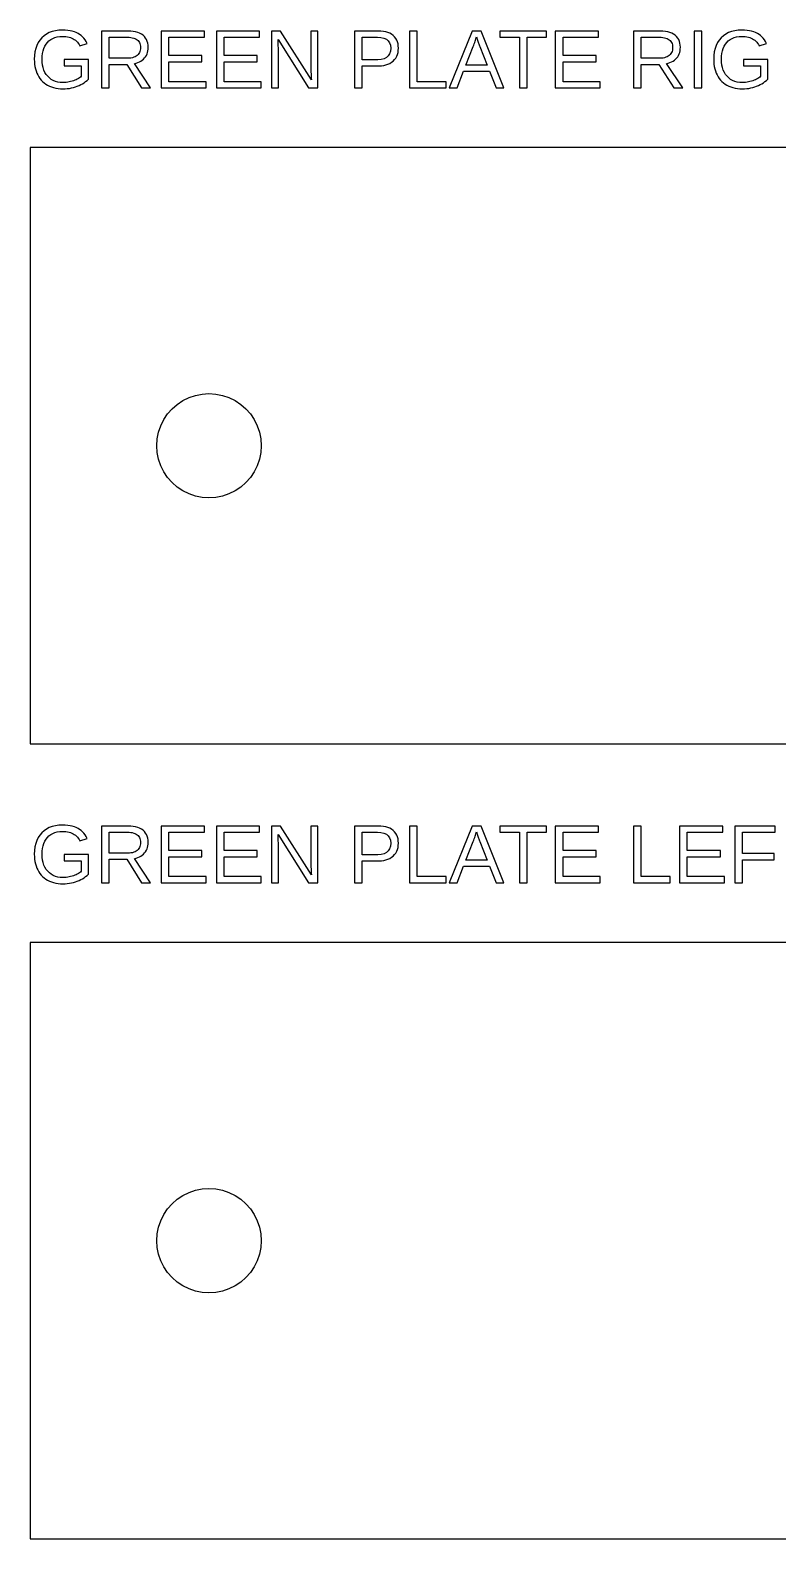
# Model space of a CAD drawing. Extents: x 5 to 633, y -270 to 42.
# Drawn here: x 5 to 80.3, y -110 to 41.8 of the extents above; entities that cross this region are included whole.
import ezdxf

# ---------------------------------------------------------------- set-up
doc = ezdxf.new("R2010")
doc.units = 0
doc.layers.get('0').update_dxf_attribs({"linetype": 'CONTINUOUS'})

msp = doc.modelspace()

# ---------------------------------------------------------------- linework, layer by layer
for points in [[(8.5265, 35.9238), (8.7405, 35.9394), (8.95, 35.9653), (9.1549, 36.0017), (9.3552, 36.0484), (9.5509, 36.1055), (9.7421, 36.1729), (9.9268, 36.2498), (10.1032, 36.3353), (10.2711, 36.4294), (10.4307, 36.532), (10.5818, 36.6431), (10.7246, 36.7628), (10.859, 36.8911), (10.859, 38.8685), (8.43, 38.8685), (8.43, 38.2175), (10.1429, 38.2175), (10.1429, 37.184), (10.0531, 37.1028), (9.9557, 37.0266), (9.8508, 36.9553), (9.7384, 36.8891), (9.6183, 36.8278), (9.4907, 36.7715), (9.3556, 36.7202), (9.2151, 36.6748), (9.0716, 36.6365), (8.925, 36.6051), (8.7754, 36.5807), (8.6226, 36.5632), (8.4668, 36.5528), (8.3079, 36.5493), (8.0353, 36.5621), (7.7801, 36.6006), (7.5424, 36.6648), (7.3221, 36.7546), (7.1192, 36.87), (6.9338, 37.0111), (6.7658, 37.1779), (6.6179, 37.3669), (6.4928, 37.5745), (6.3904, 37.8008), (6.3108, 38.0458), (6.2539, 38.3095), (6.2198, 38.5919), (6.2084, 38.8929), (6.2191, 39.1944), (6.2512, 39.476), (6.3048, 39.7375), (6.3798, 39.979), (6.4762, 40.2005), (6.594, 40.4019), (6.7333, 40.5834), (6.8928, 40.7426), (7.0714, 40.8774), (7.2691, 40.9876), (7.4859, 41.0733), (7.7218, 41.1346), (7.9768, 41.1713), (8.2509, 41.1836), (8.4292, 41.179), (8.5989, 41.1653), (8.76, 41.1425), (8.9126, 41.1105), (9.0566, 41.0694), (9.1921, 41.0192), (9.319, 40.9598), (9.4378, 40.8905), (9.5491, 40.8103), (9.6529, 40.7194), (9.7491, 40.6177), (9.8377, 40.5052), (9.9188, 40.3819), (9.9924, 40.2478), (10.7329, 40.4675), (10.6355, 40.6619), (10.527, 40.8405), (10.4073, 41.0033), (10.2765, 41.1504), (10.1346, 41.2817), (9.9816, 41.3972), (9.8174, 41.4969), (9.6404, 41.5822), (9.4487, 41.6543), (9.2424, 41.7134), (9.0216, 41.7593), (8.7861, 41.7921), (8.536, 41.8118), (8.2713, 41.8183), (7.8965, 41.8027), (7.5465, 41.7559), (7.2213, 41.6778), (6.9208, 41.5685), (6.645, 41.428), (6.394, 41.2563), (6.1677, 41.0534), (5.9691, 40.822), (5.8011, 40.5648), (5.6635, 40.2819), (5.5566, 39.9733), (5.4802, 39.6389), (5.4344, 39.2788), (5.4191, 38.8929), (5.4261, 38.6374), (5.4472, 38.3915), (5.4822, 38.1554), (5.5314, 37.929), (5.5945, 37.7123), (5.6717, 37.5054), (5.7629, 37.3081), (5.8674, 37.1222), (5.9844, 36.9491), (6.114, 36.7888), (6.2561, 36.6415), (6.4108, 36.507), (6.578, 36.3854), (6.7577, 36.2767), (6.9488, 36.1817), (7.15, 36.1013), (7.3613, 36.0355), (7.5827, 35.9844), (7.8143, 35.9479), (8.0561, 35.9259), (8.3079, 35.9186)], [(12.9426, 38.3802), (14.7288, 38.3802), (16.218, 36), (17.1131, 36), (15.4856, 38.4697), (15.667, 38.5088), (15.8368, 38.5611), (15.9951, 38.6264), (16.1419, 38.7049), (16.2771, 38.7965), (16.4008, 38.9012), (16.5129, 39.019), (16.6117, 39.1476), (16.6953, 39.2844), (16.7637, 39.4295), (16.8168, 39.583), (16.8548, 39.7447), (16.8776, 39.9148), (16.8852, 40.0931), (16.8745, 40.3071), (16.8422, 40.5072), (16.7884, 40.6934), (16.7132, 40.8657), (16.6164, 41.0242), (16.4981, 41.1688), (16.3583, 41.2996), (16.1988, 41.4145), (16.0212, 41.5118), (15.8256, 41.5914), (15.612, 41.6533), (15.3804, 41.6975), (15.1307, 41.724), (14.863, 41.7329), (12.1655, 41.7329), (12.1655, 36), (12.9426, 36)], [(12.9426, 41.1104), (14.7858, 41.1104), (14.9622, 41.105), (15.1264, 41.089), (15.2783, 41.0622), (15.4181, 41.0247), (15.5457, 40.9765), (15.6611, 40.9176), (15.7642, 40.8479), (15.8544, 40.7681), (15.9307, 40.6785), (15.9931, 40.5793), (16.0416, 40.4703), (16.0763, 40.3516), (16.0971, 40.2232), (16.104, 40.085), (16.0972, 39.9421), (16.0766, 39.8085), (16.0424, 39.6844), (15.9944, 39.5696), (15.9327, 39.4641), (15.8574, 39.3681), (15.7683, 39.2815), (15.6667, 39.2054), (15.5538, 39.141), (15.4294, 39.0883), (15.2937, 39.0473), (15.1466, 39.018), (14.9881, 39.0005), (14.8183, 38.9946), (12.9426, 38.9946)], [(22.6998, 36.6347), (18.9607, 36.6347), (18.9607, 38.6325), (22.2889, 38.6325), (22.2889, 39.2591), (18.9607, 39.2591), (18.9607, 41.0981), (22.533, 41.0981), (22.533, 41.7329), (18.1836, 41.7329), (18.1836, 36), (22.6998, 36)], [(28.2581, 36.6347), (24.519, 36.6347), (24.519, 38.6325), (27.8472, 38.6325), (27.8472, 39.2591), (24.519, 39.2591), (24.519, 41.0981), (28.0913, 41.0981), (28.0913, 41.7329), (23.7418, 41.7329), (23.7418, 36), (28.2581, 36)], [(29.9918, 39.8084), (29.9715, 40.4878), (29.9511, 40.8825), (33.0189, 36), (33.9547, 36), (33.9547, 41.7329), (33.2549, 41.7329), (33.2549, 37.9733), (33.2559, 37.8621), (33.2589, 37.7329), (33.2639, 37.5857), (33.2708, 37.4207), (33.2798, 37.2376), (33.2908, 37.0367), (33.3037, 36.8178), (30.2034, 41.7329), (29.3001, 41.7329), (29.3001, 36), (29.9918, 36)], [(38.4106, 38.2337), (40.095, 38.2337), (40.3477, 38.2435), (40.5848, 38.2729), (40.8063, 38.3219), (41.0124, 38.3905), (41.2029, 38.4787), (41.3779, 38.5865), (41.5374, 38.7139), (41.6782, 38.8578), (41.7974, 39.0154), (41.895, 39.1867), (41.9708, 39.3715), (42.025, 39.5699), (42.0575, 39.782), (42.0684, 40.0077), (42.0576, 40.235), (42.0252, 40.4471), (41.9712, 40.6442), (41.8956, 40.8261), (41.7985, 40.9929), (41.6797, 41.1446), (41.5394, 41.2812), (41.3794, 41.401), (41.2016, 41.5024), (41.0061, 41.5854), (40.7928, 41.6499), (40.5617, 41.696), (40.3128, 41.7237), (40.0462, 41.7329), (37.6335, 41.7329), (37.6335, 36), (38.4106, 36)], [(38.4106, 41.1104), (39.9526, 41.1104), (40.3067, 41.0877), (40.6063, 41.0197), (40.8514, 40.9064), (41.042, 40.7477), (41.1782, 40.5437), (41.2599, 40.2943), (41.2872, 39.9996), (41.2606, 39.6941), (41.1809, 39.4356), (41.048, 39.2241), (40.862, 39.0596), (40.6229, 38.9421), (40.3306, 38.8716), (39.9852, 38.8481), (38.4106, 38.8481)], [(46.8658, 36.6347), (43.9689, 36.6347), (43.9689, 41.7329), (43.1917, 41.7329), (43.1917, 36), (46.8658, 36)], [(48.6238, 37.6763), (51.2359, 37.6763), (51.891, 36), (52.6844, 36), (50.3815, 41.7329), (49.4985, 41.7329), (47.159, 36), (47.9646, 36)], [(49.5921, 40.1664), (49.6471, 40.3136), (49.6981, 40.453), (49.7451, 40.5847), (49.7881, 40.7085), (49.8271, 40.8245), (49.8621, 40.9327), (49.8932, 41.033), (49.9299, 41.147), (50.0397, 40.8092), (50.0723, 40.7096), (50.1048, 40.613), (50.1373, 40.5193), (50.1699, 40.4286), (50.2024, 40.341), (50.235, 40.2563), (50.2675, 40.1746), (51.004, 38.2826), (48.8598, 38.2826)], [(55.012, 41.0981), (56.9813, 41.0981), (56.9813, 41.7329), (52.2697, 41.7329), (52.2697, 41.0981), (54.239, 41.0981), (54.239, 36), (55.012, 36)], [(62.3727, 36.6347), (58.6336, 36.6347), (58.6336, 38.6325), (61.9618, 38.6325), (61.9618, 39.2591), (58.6336, 39.2591), (58.6336, 41.0981), (62.2059, 41.0981), (62.2059, 41.7329), (57.8565, 41.7329), (57.8565, 36), (62.3727, 36)], [(66.5071, 38.3802), (68.2933, 38.3802), (69.7825, 36), (70.6776, 36), (69.0501, 38.4697), (69.2315, 38.5088), (69.4013, 38.5611), (69.5596, 38.6264), (69.7064, 38.7049), (69.8416, 38.7965), (69.9653, 38.9012), (70.0774, 39.019), (70.1762, 39.1476), (70.2598, 39.2844), (70.3282, 39.4295), (70.3814, 39.583), (70.4193, 39.7447), (70.4421, 39.9148), (70.4497, 40.0931), (70.439, 40.3071), (70.4067, 40.5072), (70.353, 40.6934), (70.2777, 40.8657), (70.1809, 41.0242), (70.0626, 41.1688), (69.9228, 41.2996), (69.7633, 41.4145), (69.5857, 41.5118), (69.3901, 41.5914), (69.1765, 41.6533), (68.9449, 41.6975), (68.6952, 41.724), (68.4276, 41.7329), (65.73, 41.7329), (65.73, 36), (66.5071, 36)], [(66.5071, 41.1104), (68.3503, 41.1104), (68.5267, 41.105), (68.6909, 41.089), (68.8429, 41.0622), (68.9826, 41.0247), (69.1102, 40.9765), (69.2256, 40.9176), (69.3288, 40.8479), (69.4189, 40.7681), (69.4952, 40.6785), (69.5576, 40.5793), (69.6061, 40.4703), (69.6408, 40.3516), (69.6616, 40.2232), (69.6685, 40.085), (69.6617, 39.9421), (69.6411, 39.8085), (69.6069, 39.6844), (69.5589, 39.5696), (69.4973, 39.4641), (69.4219, 39.3681), (69.3328, 39.2815), (69.2313, 39.2054), (69.1183, 39.141), (68.9939, 39.0883), (68.8582, 39.0473), (68.7111, 39.018), (68.5527, 39.0005), (68.3828, 38.9946), (66.5071, 38.9946)], [(72.6106, 41.7329), (71.8335, 41.7329), (71.8335, 36), (72.6106, 36)], [(76.9063, 35.9238), (77.1203, 35.9394), (77.3298, 35.9653), (77.5346, 36.0017), (77.735, 36.0484), (77.9307, 36.1055), (78.1219, 36.1729), (78.3066, 36.2498), (78.4829, 36.3353), (78.6509, 36.4294), (78.8104, 36.532), (78.9616, 36.6431), (79.1044, 36.7628), (79.2388, 36.8911), (79.2388, 38.8685), (76.8097, 38.8685), (76.8097, 38.2175), (78.5227, 38.2175), (78.5227, 37.184), (78.4329, 37.1028), (78.3355, 37.0266), (78.2306, 36.9553), (78.1181, 36.8891), (77.9981, 36.8278), (77.8705, 36.7715), (77.7354, 36.7202), (77.5949, 36.6748), (77.4514, 36.6365), (77.3048, 36.6051), (77.1551, 36.5807), (77.0024, 36.5632), (76.8466, 36.5528), (76.6877, 36.5493), (76.4151, 36.5621), (76.1599, 36.6006), (75.9222, 36.6648), (75.7019, 36.7546), (75.499, 36.87), (75.3136, 37.0111), (75.1456, 37.1779), (74.9977, 37.3669), (74.8726, 37.5745), (74.7702, 37.8008), (74.6906, 38.0458), (74.6337, 38.3095), (74.5996, 38.5919), (74.5882, 38.8929), (74.5989, 39.1944), (74.631, 39.476), (74.6846, 39.7375), (74.7596, 39.979), (74.856, 40.2005), (74.9738, 40.4019), (75.1131, 40.5834), (75.2726, 40.7426), (75.4512, 40.8774), (75.6489, 40.9876), (75.8657, 41.0733), (76.1016, 41.1346), (76.3566, 41.1713), (76.6307, 41.1836), (76.8089, 41.179), (76.9786, 41.1653), (77.1398, 41.1425), (77.2923, 41.1105), (77.4364, 41.0694), (77.5718, 41.0192), (77.6988, 40.9598), (77.8176, 40.8905), (77.9289, 40.8103), (78.0327, 40.7194), (78.1289, 40.6177), (78.2175, 40.5052), (78.2986, 40.3819), (78.3721, 40.2478), (79.1127, 40.4675), (79.0153, 40.6619), (78.9067, 40.8405), (78.7871, 41.0033), (78.6563, 41.1504), (78.5144, 41.2817), (78.3613, 41.3972), (78.1972, 41.4969), (78.0201, 41.5822), (77.8285, 41.6543), (77.6222, 41.7134), (77.4013, 41.7593), (77.1659, 41.7921), (76.9158, 41.8118), (76.651, 41.8183), (76.2763, 41.8027), (75.9263, 41.7559), (75.6011, 41.6778), (75.3006, 41.5685), (75.0248, 41.428), (74.7738, 41.2563), (74.5475, 41.0534), (74.3489, 40.822), (74.1808, 40.5648), (74.0433, 40.2819), (73.9364, 39.9733), (73.86, 39.6389), (73.8142, 39.2788), (73.7989, 38.8929), (73.8059, 38.6374), (73.8269, 38.3915), (73.862, 38.1554), (73.9111, 37.929), (73.9743, 37.7123), (74.0515, 37.5054), (74.1427, 37.3081), (74.2472, 37.1222), (74.3642, 36.9491), (74.4938, 36.7888), (74.6359, 36.6415), (74.7906, 36.507), (74.9577, 36.3854), (75.1375, 36.2767), (75.3285, 36.1817), (75.5297, 36.1013), (75.7411, 36.0355), (75.9625, 35.9844), (76.1941, 35.9479), (76.4358, 35.9259), (76.6877, 35.9186)], [(265, 30), (5, 30), (5, -30), (265, -30)], [(22.3147, -5.2051), (21.6412, -5.0711), (20.9909, -4.8504), (20.375, -4.5466), (19.804, -4.1651), (19.2877, -3.7123), (18.8349, -3.196), (18.4534, -2.625), (18.1496, -2.0091), (17.9289, -1.3588), (17.7949, -0.6853), (17.75, 0), (17.7949, 0.6853), (17.9289, 1.3588), (18.1496, 2.0091), (18.4534, 2.625), (18.8349, 3.196), (19.2877, 3.7123), (19.804, 4.1651), (20.375, 4.5466), (20.9909, 4.8504), (21.6412, 5.0711), (22.3147, 5.2051), (23, 5.25), (23.6853, 5.2051), (24.3588, 5.0711), (25.0091, 4.8504), (25.625, 4.5466), (26.196, 4.1651), (26.7123, 3.7123), (27.1651, 3.196), (27.5466, 2.625), (27.8504, 2.0091), (28.0711, 1.3588), (28.2051, 0.6853), (28.25, 0), (28.2051, -0.6853), (28.0711, -1.3588), (27.8504, -2.0091), (27.5466, -2.625), (27.1651, -3.196), (26.7123, -3.7123), (26.196, -4.1651), (25.625, -4.5466), (25.0091, -4.8504), (24.3588, -5.0711), (23.6853, -5.2051), (23, -5.25)], [(8.5265, -44.0762), (8.7405, -44.0606), (8.95, -44.0347), (9.1549, -43.9983), (9.3552, -43.9516), (9.5509, -43.8945), (9.7421, -43.8271), (9.9268, -43.7502), (10.1032, -43.6647), (10.2711, -43.5706), (10.4307, -43.468), (10.5818, -43.3569), (10.7246, -43.2372), (10.859, -43.1089), (10.859, -41.1315), (8.43, -41.1315), (8.43, -41.7825), (10.1429, -41.7825), (10.1429, -42.816), (10.0531, -42.8972), (9.9557, -42.9734), (9.8508, -43.0447), (9.7384, -43.1109), (9.6183, -43.1722), (9.4907, -43.2285), (9.3556, -43.2798), (9.2151, -43.3252), (9.0716, -43.3635), (8.925, -43.3949), (8.7754, -43.4193), (8.6226, -43.4368), (8.4668, -43.4472), (8.3079, -43.4507), (8.0353, -43.4379), (7.7801, -43.3994), (7.5424, -43.3352), (7.3221, -43.2454), (7.1192, -43.13), (6.9338, -42.9889), (6.7658, -42.8221), (6.6179, -42.6331), (6.4928, -42.4255), (6.3904, -42.1992), (6.3108, -41.9542), (6.2539, -41.6905), (6.2198, -41.4081), (6.2084, -41.1071), (6.2191, -40.8056), (6.2512, -40.524), (6.3048, -40.2625), (6.3798, -40.021), (6.4762, -39.7995), (6.594, -39.5981), (6.7333, -39.4166), (6.8928, -39.2574), (7.0714, -39.1226), (7.2691, -39.0124), (7.4859, -38.9267), (7.7218, -38.8654), (7.9768, -38.8287), (8.2509, -38.8164), (8.4292, -38.821), (8.5989, -38.8347), (8.76, -38.8575), (8.9126, -38.8895), (9.0566, -38.9306), (9.1921, -38.9808), (9.319, -39.0402), (9.4378, -39.1095), (9.5491, -39.1897), (9.6529, -39.2806), (9.7491, -39.3823), (9.8377, -39.4948), (9.9188, -39.6181), (9.9924, -39.7522), (10.7329, -39.5325), (10.6355, -39.3381), (10.527, -39.1595), (10.4073, -38.9967), (10.2765, -38.8496), (10.1346, -38.7183), (9.9816, -38.6028), (9.8174, -38.5031), (9.6404, -38.4178), (9.4487, -38.3457), (9.2424, -38.2866), (9.0216, -38.2407), (8.7861, -38.2079), (8.536, -38.1882), (8.2713, -38.1817), (7.8965, -38.1973), (7.5465, -38.2441), (7.2213, -38.3222), (6.9208, -38.4315), (6.645, -38.572), (6.394, -38.7437), (6.1677, -38.9466), (5.9691, -39.178), (5.8011, -39.4352), (5.6635, -39.7181), (5.5566, -40.0267), (5.4802, -40.3611), (5.4344, -40.7212), (5.4191, -41.1071), (5.4261, -41.3626), (5.4472, -41.6085), (5.4822, -41.8446), (5.5314, -42.071), (5.5945, -42.2877), (5.6717, -42.4946), (5.7629, -42.6919), (5.8674, -42.8778), (5.9844, -43.0509), (6.114, -43.2112), (6.2561, -43.3585), (6.4108, -43.493), (6.578, -43.6146), (6.7577, -43.7233), (6.9488, -43.8183), (7.15, -43.8987), (7.3613, -43.9645), (7.5827, -44.0156), (7.8143, -44.0521), (8.0561, -44.0741), (8.3079, -44.0814)], [(12.9426, -41.6198), (14.7288, -41.6198), (16.218, -44), (17.1131, -44), (15.4856, -41.5303), (15.667, -41.4912), (15.8368, -41.4389), (15.9951, -41.3736), (16.1419, -41.2951), (16.2771, -41.2035), (16.4008, -41.0988), (16.5129, -40.981), (16.6117, -40.8524), (16.6953, -40.7156), (16.7637, -40.5705), (16.8168, -40.417), (16.8548, -40.2553), (16.8776, -40.0852), (16.8852, -39.9069), (16.8745, -39.6929), (16.8422, -39.4928), (16.7884, -39.3066), (16.7132, -39.1343), (16.6164, -38.9758), (16.4981, -38.8312), (16.3583, -38.7004), (16.1988, -38.5855), (16.0212, -38.4882), (15.8256, -38.4086), (15.612, -38.3467), (15.3804, -38.3025), (15.1307, -38.276), (14.863, -38.2671), (12.1655, -38.2671), (12.1655, -44), (12.9426, -44)], [(12.9426, -38.8896), (14.7858, -38.8896), (14.9622, -38.895), (15.1264, -38.911), (15.2783, -38.9378), (15.4181, -38.9753), (15.5457, -39.0235), (15.6611, -39.0824), (15.7642, -39.1521), (15.8544, -39.2319), (15.9307, -39.3215), (15.9931, -39.4207), (16.0416, -39.5297), (16.0763, -39.6484), (16.0971, -39.7768), (16.104, -39.915), (16.0972, -40.0579), (16.0766, -40.1915), (16.0424, -40.3156), (15.9944, -40.4304), (15.9327, -40.5359), (15.8574, -40.6319), (15.7683, -40.7185), (15.6667, -40.7946), (15.5538, -40.859), (15.4294, -40.9117), (15.2937, -40.9527), (15.1466, -40.982), (14.9881, -40.9995), (14.8183, -41.0054), (12.9426, -41.0054)], [(22.6998, -43.3653), (18.9607, -43.3653), (18.9607, -41.3675), (22.2889, -41.3675), (22.2889, -40.7409), (18.9607, -40.7409), (18.9607, -38.9019), (22.533, -38.9019), (22.533, -38.2671), (18.1836, -38.2671), (18.1836, -44), (22.6998, -44)], [(28.2581, -43.3653), (24.519, -43.3653), (24.519, -41.3675), (27.8472, -41.3675), (27.8472, -40.7409), (24.519, -40.7409), (24.519, -38.9019), (28.0913, -38.9019), (28.0913, -38.2671), (23.7418, -38.2671), (23.7418, -44), (28.2581, -44)], [(29.9918, -40.1916), (29.9715, -39.5122), (29.9511, -39.1175), (33.0189, -44), (33.9547, -44), (33.9547, -38.2671), (33.2549, -38.2671), (33.2549, -42.0267), (33.2559, -42.1379), (33.2589, -42.2671), (33.2639, -42.4143), (33.2708, -42.5793), (33.2798, -42.7624), (33.2908, -42.9633), (33.3037, -43.1822), (30.2034, -38.2671), (29.3001, -38.2671), (29.3001, -44), (29.9918, -44)], [(38.4106, -41.7663), (40.095, -41.7663), (40.3477, -41.7565), (40.5848, -41.7271), (40.8063, -41.6781), (41.0124, -41.6095), (41.2029, -41.5213), (41.3779, -41.4135), (41.5374, -41.2861), (41.6782, -41.1422), (41.7974, -40.9846), (41.895, -40.8133), (41.9708, -40.6285), (42.025, -40.4301), (42.0575, -40.218), (42.0684, -39.9923), (42.0576, -39.765), (42.0252, -39.5529), (41.9712, -39.3558), (41.8956, -39.1739), (41.7985, -39.0071), (41.6797, -38.8554), (41.5394, -38.7188), (41.3794, -38.599), (41.2016, -38.4976), (41.0061, -38.4146), (40.7928, -38.3501), (40.5617, -38.304), (40.3128, -38.2763), (40.0462, -38.2671), (37.6335, -38.2671), (37.6335, -44), (38.4106, -44)], [(38.4106, -38.8896), (39.9526, -38.8896), (40.3067, -38.9123), (40.6063, -38.9803), (40.8514, -39.0936), (41.042, -39.2523), (41.1782, -39.4563), (41.2599, -39.7057), (41.2872, -40.0004), (41.2606, -40.3059), (41.1809, -40.5644), (41.048, -40.7759), (40.862, -40.9404), (40.6229, -41.0579), (40.3306, -41.1284), (39.9852, -41.1519), (38.4106, -41.1519)], [(46.8658, -43.3653), (43.9689, -43.3653), (43.9689, -38.2671), (43.1917, -38.2671), (43.1917, -44), (46.8658, -44)], [(48.6238, -42.3237), (51.2359, -42.3237), (51.891, -44), (52.6844, -44), (50.3815, -38.2671), (49.4985, -38.2671), (47.159, -44), (47.9646, -44)], [(49.5921, -39.8336), (49.6471, -39.6864), (49.6981, -39.547), (49.7451, -39.4153), (49.7881, -39.2915), (49.8271, -39.1755), (49.8621, -39.0673), (49.8932, -38.967), (49.9299, -38.853), (50.0397, -39.1908), (50.0723, -39.2904), (50.1048, -39.387), (50.1373, -39.4807), (50.1699, -39.5714), (50.2024, -39.659), (50.235, -39.7437), (50.2675, -39.8254), (51.004, -41.7174), (48.8598, -41.7174)], [(55.012, -38.9019), (56.9813, -38.9019), (56.9813, -38.2671), (52.2697, -38.2671), (52.2697, -38.9019), (54.239, -38.9019), (54.239, -44), (55.012, -44)], [(62.3727, -43.3653), (58.6336, -43.3653), (58.6336, -41.3675), (61.9618, -41.3675), (61.9618, -40.7409), (58.6336, -40.7409), (58.6336, -38.9019), (62.2059, -38.9019), (62.2059, -38.2671), (57.8565, -38.2671), (57.8565, -44), (62.3727, -44)], [(69.4041, -43.3653), (66.5071, -43.3653), (66.5071, -38.2671), (65.73, -38.2671), (65.73, -44), (69.4041, -44)], [(74.8809, -43.3653), (71.1417, -43.3653), (71.1417, -41.3675), (74.4699, -41.3675), (74.4699, -40.7409), (71.1417, -40.7409), (71.1417, -38.9019), (74.7141, -38.9019), (74.7141, -38.2671), (70.3646, -38.2671), (70.3646, -44), (74.8809, -44)], [(76.7, -41.6767), (79.898, -41.6767), (79.898, -41.0339), (76.7, -41.0339), (76.7, -38.9019), (79.9957, -38.9019), (79.9957, -38.2671), (75.9229, -38.2671), (75.9229, -44), (76.7, -44)], [(213, -50), (5, -50), (5, -110), (213, -110)], [(22.3147, -85.2051), (21.6412, -85.0711), (20.9909, -84.8504), (20.375, -84.5466), (19.804, -84.1651), (19.2877, -83.7123), (18.8349, -83.196), (18.4534, -82.625), (18.1496, -82.0091), (17.9289, -81.3588), (17.7949, -80.6853), (17.75, -80), (17.7949, -79.3147), (17.9289, -78.6412), (18.1496, -77.9909), (18.4534, -77.375), (18.8349, -76.804), (19.2877, -76.2877), (19.804, -75.8349), (20.375, -75.4534), (20.9909, -75.1496), (21.6412, -74.9289), (22.3147, -74.7949), (23, -74.75), (23.6853, -74.7949), (24.3588, -74.9289), (25.0091, -75.1496), (25.625, -75.4534), (26.196, -75.8349), (26.7123, -76.2877), (27.1651, -76.804), (27.5466, -77.375), (27.8504, -77.9909), (28.0711, -78.6412), (28.2051, -79.3147), (28.25, -80), (28.2051, -80.6853), (28.0711, -81.3588), (27.8504, -82.0091), (27.5466, -82.625), (27.1651, -83.196), (26.7123, -83.7123), (26.196, -84.1651), (25.625, -84.5466), (25.0091, -84.8504), (24.3588, -85.0711), (23.6853, -85.2051), (23, -85.25)]]:
    msp.add_lwpolyline(points, close=True)

doc.saveas('drawing.dxf')
